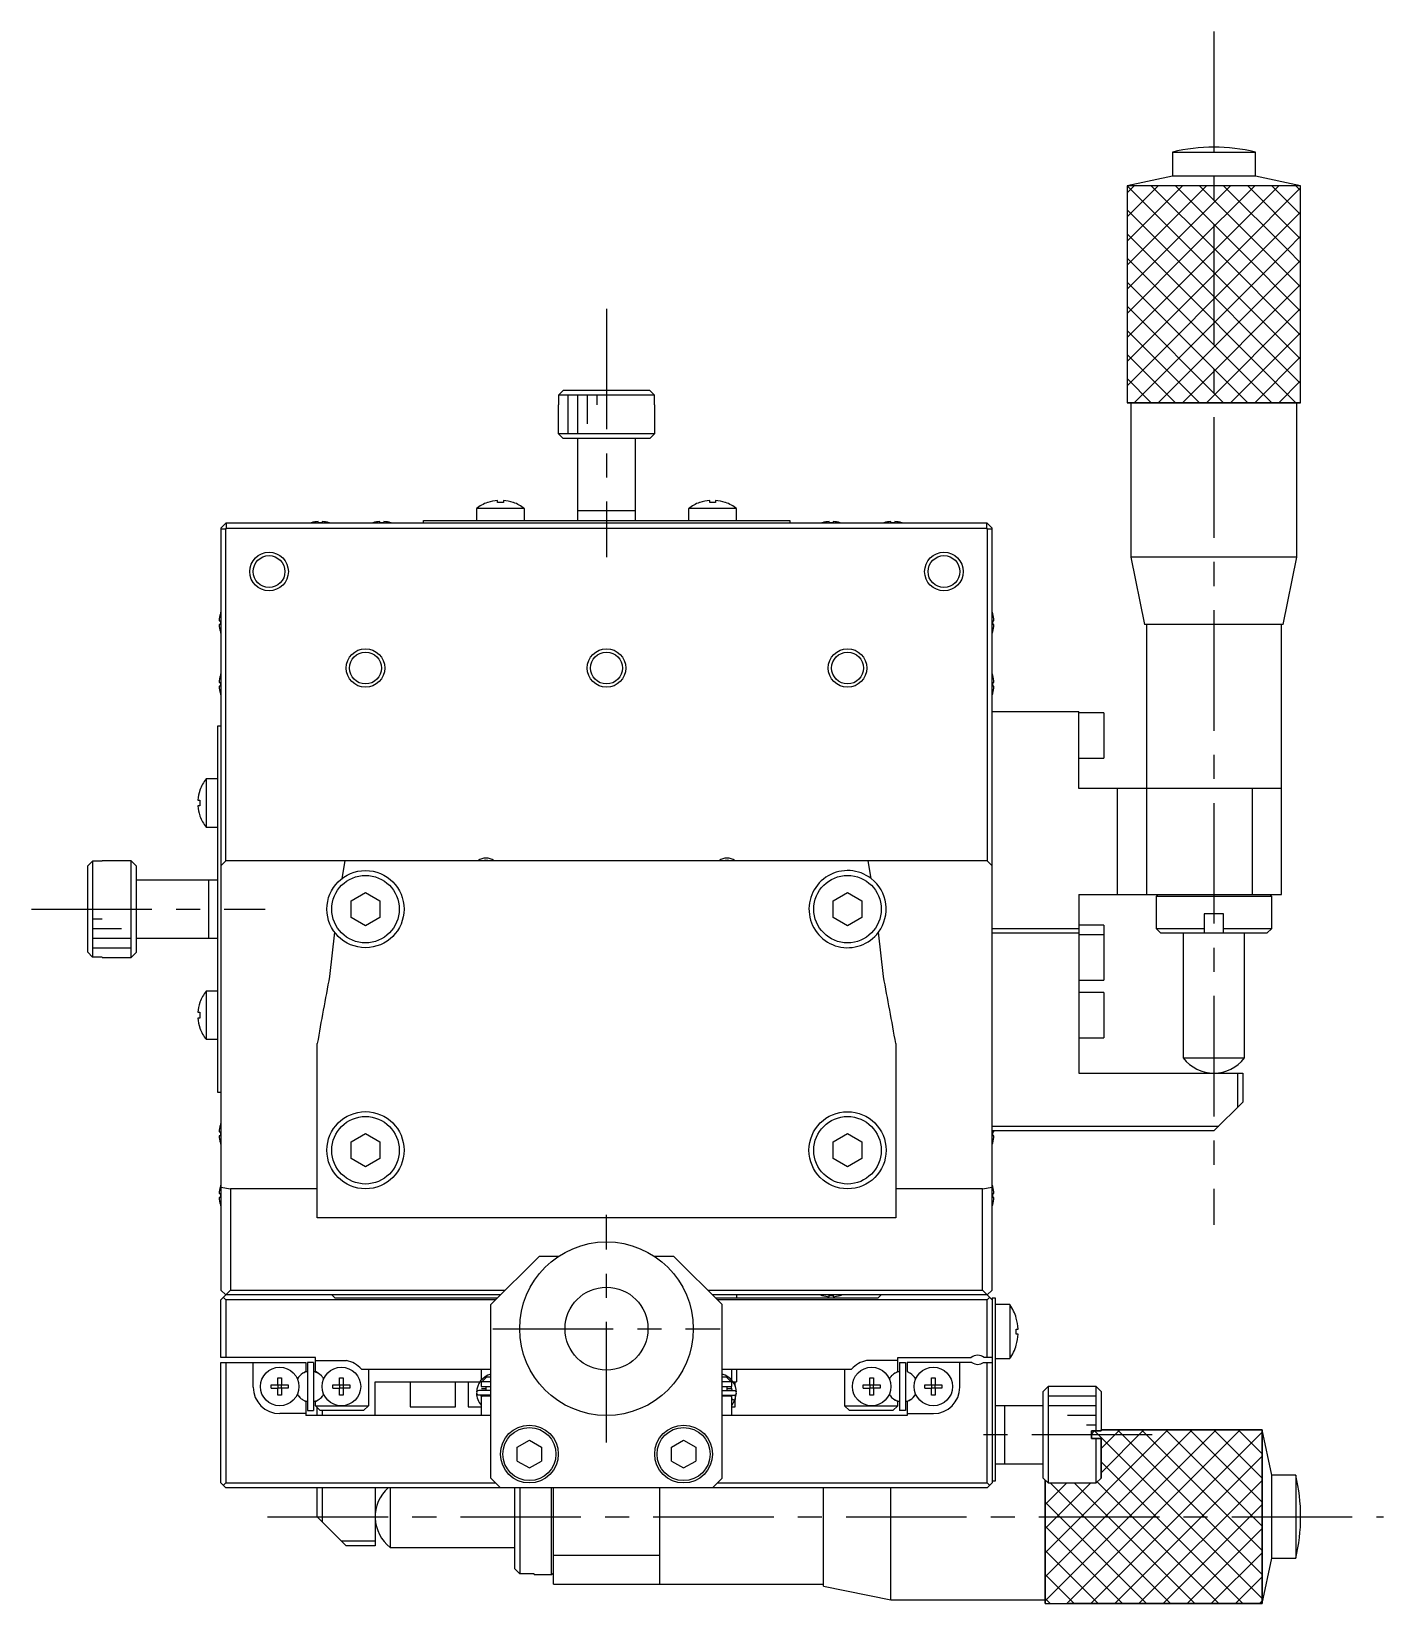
# Model space of a CAD drawing. Extents: x -490 to 413, y 14 to 725.
# Drawn here: x -165.8 to -25.5, y 317.1 to 480.1 of the extents above; entities that cross this region are included whole.
import ezdxf

# ---------------------------------------------------------------- set-up
doc = ezdxf.new("R2010")
doc.units = 0
doc.header["$LTSCALE"] = 10
doc.linetypes.add('CENTER', pattern=[2, 1.25, -0.25, 0.25, -0.25])
doc.linetypes.add('DASHED', pattern=[3.5, 2, -1.5])
doc.layers.get('0').update_dxf_attribs({"linetype": 'CONTINUOUS'})
doc.layers.add('CENTER', color=1, linetype='CENTER')

msp = doc.modelspace()

# ---------------------------------------------------------------- linework, layer by layer
at = {"color": 7, "linetype": 'CONTINUOUS'}
for p, q in [((-47.409832, 467.556108), (-38.809832, 467.556108)), ((-47.409832, 467.556108), (-47.409832, 465.056108)), ((-38.809832, 465.056108), (-38.809832, 467.556108)), ((-47.409832, 465.056108), (-52.109832, 464.056108)), ((-38.809832, 465.056108), (-47.409832, 465.056108)), ((-34.109832, 464.056108), (-38.809832, 465.056108)), ((-52.109832, 464.056108), (-52.109832, 441.556108)), ((-34.109832, 464.056108), (-52.109832, 464.056108)), ((-34.109832, 441.556108), (-34.109832, 464.056108)), ((-111.084769, 442.356108), (-110.581968, 442.856108)), ((-111.084769, 442.356108), (-111.084769, 441.356108)), ((-101.134895, 442.356108), (-111.084769, 442.356108)), ((-110.581968, 442.856108), (-101.637696, 442.856108)), ((-101.637696, 442.856108), (-101.134895, 442.356108)), ((-101.134895, 441.356108), (-101.134895, 442.356108)), ((-111.084769, 441.356108), (-111.109832, 441.356108)), ((-111.109832, 441.356108), (-111.109832, 438.356108)), ((-101.109832, 441.356108), (-101.134895, 441.356108)), ((-101.109832, 438.356108), (-101.109832, 441.356108)), ((-34.109832, 441.556108), (-52.109832, 441.556108)), ((-51.709832, 441.556108), (-51.709832, 425.556108)), ((-34.509832, 425.556108), (-34.509832, 441.556108)), ((-111.109832, 438.356108), (-101.109832, 438.356108)), ((-111.109832, 438.356108), (-110.609832, 437.856108)), ((-101.609832, 437.856108), (-110.609832, 437.856108)), ((-109.109832, 437.856108), (-109.109832, 429.356108)), ((-103.109832, 429.356108), (-103.109832, 437.856108)), ((-101.609832, 437.856108), (-101.109832, 438.356108)), ((-114.609832, 430.578607), (-119.609832, 430.578607)), ((-119.609832, 430.578607), (-119.609832, 429.356108)), ((-118.426077, 431.22141), (-118.459832, 431.22141)), ((-117.409832, 431.22141), (-117.409832, 431.433544)), ((-116.809832, 431.22141), (-117.409832, 431.22141)), ((-116.809832, 431.433544), (-116.809832, 431.22141)), ((-115.759832, 431.22141), (-115.793588, 431.22141)), ((-114.609832, 429.356108), (-114.609832, 430.578607)), ((-103.109832, 430.356108), (-109.109832, 430.356108)), ((-92.609832, 430.578607), (-97.609832, 430.578607)), ((-97.609832, 430.578607), (-97.609832, 429.356108)), ((-96.426077, 431.22141), (-96.459832, 431.22141)), ((-95.409832, 431.22141), (-95.409832, 431.433544)), ((-94.809832, 431.22141), (-95.409832, 431.22141)), ((-94.809832, 431.433544), (-94.809832, 431.22141)), ((-93.759832, 431.22141), (-93.793588, 431.22141)), ((-92.609832, 429.356108), (-92.609832, 430.578607)), ((-145.609832, 429.056108), (-146.109832, 428.556108)), ((-66.609832, 429.056108), (-145.609832, 429.056108)), ((-145.509832, 428.556108), (-145.509832, 429.056108)), ((-136.738541, 429.11184), (-136.759832, 429.11184)), ((-136.009832, 429.11184), (-136.009832, 429.243583)), ((-135.609832, 429.11184), (-136.009832, 429.11184)), ((-135.609832, 429.243583), (-135.609832, 429.11184)), ((-134.859832, 429.11184), (-134.881123, 429.11184)), ((-130.338541, 429.11184), (-130.359832, 429.11184)), ((-129.609832, 429.11184), (-129.609832, 429.243583)), ((-129.209832, 429.11184), (-129.609832, 429.11184)), ((-129.209832, 429.243583), (-129.209832, 429.11184)), ((-128.459832, 429.11184), (-128.481123, 429.11184)), ((-125.109832, 429.056108), (-125.109832, 429.356108)), ((-125.109832, 429.356108), (-87.109832, 429.356108)), ((-87.109832, 429.356108), (-87.109832, 429.056108)), ((-83.738541, 429.11184), (-83.759832, 429.11184)), ((-83.009832, 429.11184), (-83.009832, 429.243583)), ((-82.609832, 429.11184), (-83.009832, 429.11184)), ((-82.609832, 429.243583), (-82.609832, 429.11184)), ((-81.859832, 429.11184), (-81.881123, 429.11184)), ((-77.338541, 429.11184), (-77.359832, 429.11184)), ((-76.609832, 429.11184), (-76.609832, 429.243583)), ((-76.209832, 429.11184), (-76.609832, 429.11184)), ((-76.209832, 429.243583), (-76.209832, 429.11184)), ((-75.459832, 429.11184), (-75.481123, 429.11184)), ((-66.709832, 429.056108), (-66.709832, 428.556108)), ((-66.109832, 428.556108), (-66.609832, 429.056108)), ((-146.109832, 428.556108), (-146.109832, 349.556108)), ((-145.609832, 428.456108), (-146.109832, 428.456108)), ((-145.609832, 428.456108), (-145.509832, 428.556108)), ((-145.609832, 394.056108), (-145.609832, 428.456108)), ((-145.509832, 428.556108), (-66.709832, 428.556108)), ((-66.709832, 428.556108), (-66.609832, 428.456108)), ((-66.109832, 428.456108), (-66.609832, 428.456108)), ((-66.609832, 428.456108), (-66.609832, 394.056108)), ((-66.109832, 349.556108), (-66.109832, 428.556108)), ((-34.509832, 425.556108), (-51.709832, 425.556108)), ((-51.709832, 425.556108), (-50.309832, 418.556108)), ((-35.909832, 418.556108), (-34.509832, 425.556108)), ((-146.297308, 418.956108), (-146.165564, 418.956108)), ((-146.165564, 419.706108), (-146.165564, 419.684816)), ((-146.165564, 418.956108), (-146.165564, 418.556108)), ((-66.0541, 419.684816), (-66.0541, 419.706108)), ((-66.0541, 418.956108), (-65.922357, 418.956108)), ((-66.0541, 418.556108), (-66.0541, 418.956108)), ((-146.165564, 418.556108), (-146.297308, 418.556108)), ((-146.165564, 417.827399), (-146.165564, 417.806108)), ((-65.922357, 418.556108), (-66.0541, 418.556108)), ((-66.0541, 417.806108), (-66.0541, 417.827399)), ((-35.909832, 418.556108), (-50.309832, 418.556108)), ((-50.109832, 418.556108), (-50.109832, 390.556108)), ((-36.109832, 390.556108), (-36.109832, 418.556108)), ((-146.297308, 412.556108), (-146.165564, 412.556108)), ((-146.165564, 413.306108), (-146.165564, 413.284816)), ((-146.165564, 412.556108), (-146.165564, 412.156108)), ((-66.0541, 413.284816), (-66.0541, 413.306108)), ((-66.0541, 412.556108), (-65.922357, 412.556108)), ((-66.0541, 412.156108), (-66.0541, 412.556108)), ((-146.165564, 412.156108), (-146.297308, 412.156108)), ((-146.165564, 411.427399), (-146.165564, 411.406108)), ((-65.922357, 412.156108), (-66.0541, 412.156108)), ((-66.0541, 411.406108), (-66.0541, 411.427399)), ((-66.109832, 409.556108), (-57.109832, 409.556108)), ((-57.109832, 401.556108), (-57.109832, 409.556108)), ((-54.509832, 409.406108), (-57.109832, 409.406108)), ((-54.509832, 409.406108), (-54.509832, 404.706108)), ((-146.409832, 408.056108), (-146.109832, 408.056108)), ((-146.409832, 370.056108), (-146.409832, 408.056108)), ((-57.109832, 404.706108), (-54.509832, 404.706108)), ((-148.275134, 401.406108), (-148.275134, 401.372352)), ((-147.632331, 402.556108), (-147.632331, 397.556108)), ((-146.409832, 402.556108), (-147.632331, 402.556108)), ((-36.109832, 401.556108), (-57.109832, 401.556108)), ((-53.109832, 390.556108), (-53.109832, 401.556108)), ((-39.109832, 390.556108), (-39.109832, 401.556108)), ((-148.487269, 400.356108), (-148.275134, 400.356108)), ((-148.275134, 399.756108), (-148.487269, 399.756108)), ((-148.275134, 400.356108), (-148.275134, 399.756108)), ((-148.275134, 398.739863), (-148.275134, 398.706108)), ((-147.632331, 397.556108), (-146.409832, 397.556108)), ((-159.909832, 393.528282), (-159.409832, 394.031083)), ((-159.909832, 384.58401), (-159.909832, 393.528282)), ((-159.409832, 394.031083), (-159.409832, 384.081209)), ((-158.409832, 394.031083), (-159.409832, 394.031083)), ((-158.409832, 394.056108), (-158.409832, 394.031083)), ((-155.409832, 394.056108), (-158.409832, 394.056108)), ((-155.409832, 384.056108), (-155.409832, 394.056108)), ((-154.909832, 393.556108), (-155.409832, 394.056108)), ((-154.909832, 393.556108), (-154.909832, 384.556108)), ((-145.609832, 394.056108), (-146.109832, 393.556108)), ((-66.609832, 394.056108), (-145.609832, 394.056108)), ((-133.251261, 394.056108), (-133.554477, 392.222132)), ((-93.542611, 394.056108), (-93.553499, 394.129697)), ((-78.665187, 392.222132), (-78.968404, 394.056108)), ((-66.109832, 393.556108), (-66.609832, 394.056108)), ((-146.409832, 392.056108), (-154.909832, 392.056108)), ((-147.409832, 392.056108), (-147.409832, 386.056108)), ((-132.609832, 389.922133), (-131.109832, 390.788158)), ((-132.609832, 388.190082), (-132.609832, 389.922133)), ((-131.109832, 390.788158), (-129.609832, 389.922133)), ((-129.609832, 389.922133), (-129.609832, 388.190082)), ((-82.609832, 389.922133), (-81.109832, 390.788158)), ((-82.609832, 388.190082), (-82.609832, 389.922133)), ((-81.109832, 390.788158), (-79.609832, 389.922133)), ((-79.609832, 389.922133), (-79.609832, 388.190082)), ((-57.109832, 390.556108), (-57.109832, 372.056108)), ((-57.109832, 390.556108), (-36.109832, 390.556108)), ((-48.909832, 390.556108), (-49.109832, 390.356108)), ((-37.109832, 390.356108), (-49.109832, 390.356108)), ((-49.109832, 390.356108), (-49.109832, 387.056108)), ((-37.109832, 390.356108), (-37.309832, 390.556108)), ((-37.109832, 387.056108), (-37.109832, 390.356108)), ((-131.109832, 387.324057), (-132.609832, 388.190082)), ((-129.609832, 388.190082), (-131.109832, 387.324057)), ((-81.109832, 387.324057), (-82.609832, 388.190082)), ((-79.609832, 388.190082), (-81.109832, 387.324057)), ((-42.109832, 388.556108), (-44.109832, 388.556108)), ((-44.109832, 388.556108), (-44.109832, 386.556108)), ((-42.109832, 386.556108), (-42.109832, 388.556108)), ((-134.32683, 386.67894), (-134.835855, 382.057459)), ((-77.38381, 382.057459), (-77.892835, 386.67894)), ((-66.109832, 387.056108), (-57.109832, 387.056108)), ((-57.109832, 386.556108), (-66.109832, 386.556108)), ((-54.509832, 387.406108), (-57.109832, 387.406108)), ((-54.509832, 386.406108), (-57.109832, 386.406108)), ((-54.509832, 387.406108), (-54.509832, 381.706108)), ((-49.109832, 387.056108), (-44.109832, 387.056108)), ((-49.109832, 387.056108), (-48.609832, 386.556108)), ((-37.609832, 386.556108), (-48.609832, 386.556108)), ((-46.284832, 386.556108), (-46.284832, 373.623287)), ((-42.109832, 387.056108), (-37.109832, 387.056108)), ((-39.934832, 373.623287), (-39.934832, 386.556108)), ((-37.609832, 386.556108), (-37.109832, 387.056108)), ((-154.909832, 386.056108), (-146.409832, 386.056108)), ((-159.409832, 384.081209), (-159.909832, 384.58401)), ((-158.409832, 384.081132), (-159.409832, 384.081132)), ((-158.409832, 384.081209), (-158.409832, 384.056108)), ((-158.409832, 384.056108), (-155.409832, 384.056108)), ((-155.409832, 384.056108), (-154.909832, 384.556108)), ((-57.109832, 381.706108), (-54.509832, 381.706108)), ((-147.632331, 380.556108), (-147.632331, 375.556108)), ((-146.409832, 380.556108), (-147.632331, 380.556108)), ((-54.509832, 380.406108), (-57.109832, 380.406108)), ((-54.509832, 380.406108), (-54.509832, 375.706108)), ((-148.487269, 378.356108), (-148.275134, 378.356108)), ((-148.275134, 379.406108), (-148.275134, 379.372352)), ((-148.275134, 378.356108), (-148.275134, 377.756108)), ((-148.275134, 377.756108), (-148.487269, 377.756108)), ((-148.275134, 376.739863), (-148.275134, 376.706108)), ((-147.632331, 375.556108), (-146.409832, 375.556108)), ((-136.109832, 357.056108), (-136.109832, 375.112866)), ((-76.109832, 375.112866), (-76.109832, 357.056108)), ((-57.109832, 375.706108), (-54.509832, 375.706108)), ((-46.284832, 373.623287), (-39.934832, 373.623287)), ((-57.109832, 372.056108), (-40.109832, 372.056108)), ((-40.609832, 368.556108), (-40.609832, 372.056108)), ((-40.109832, 372.056108), (-40.109832, 369.056108)), ((-146.109832, 370.056108), (-146.409832, 370.056108)), ((-40.109832, 369.056108), (-43.109832, 366.056108)), ((-146.297308, 365.956108), (-146.165564, 365.956108)), ((-146.165564, 365.556108), (-146.297308, 365.556108)), ((-146.165564, 366.706108), (-146.165564, 366.684816)), ((-146.165564, 365.956108), (-146.165564, 365.556108)), ((-132.609832, 364.922133), (-131.109832, 365.788158)), ((-131.109832, 365.788158), (-129.609832, 364.922133)), ((-82.609832, 364.922133), (-81.109832, 365.788158)), ((-81.109832, 365.788158), (-79.609832, 364.922133)), ((-66.109832, 366.556108), (-42.609832, 366.556108)), ((-43.109832, 366.056108), (-66.109832, 366.056108)), ((-66.0541, 365.956108), (-65.922357, 365.956108)), ((-66.0541, 365.556108), (-66.0541, 365.956108)), ((-65.922357, 365.556108), (-66.0541, 365.556108)), ((-146.165564, 364.827399), (-146.165564, 364.806108)), ((-132.609832, 363.190082), (-132.609832, 364.922133)), ((-129.609832, 364.922133), (-129.609832, 363.190082)), ((-82.609832, 363.190082), (-82.609832, 364.922133)), ((-79.609832, 364.922133), (-79.609832, 363.190082)), ((-66.0541, 364.806108), (-66.0541, 364.827399)), ((-131.109832, 362.324057), (-132.609832, 363.190082)), ((-129.609832, 363.190082), (-131.109832, 362.324057)), ((-81.109832, 362.324057), (-82.609832, 363.190082)), ((-79.609832, 363.190082), (-81.109832, 362.324057)), ((-146.165564, 360.306108), (-146.165564, 360.284816)), ((-146.109832, 360.232435), (-145.109832, 360.056108)), ((-67.109832, 360.056108), (-66.109832, 360.232435)), ((-66.0541, 360.284816), (-66.0541, 360.306108)), ((-146.297308, 359.556108), (-146.165564, 359.556108)), ((-146.165564, 359.156108), (-146.297308, 359.156108)), ((-146.165564, 359.556108), (-146.165564, 359.156108)), ((-136.109832, 360.056108), (-145.109832, 360.056108)), ((-145.109832, 360.056108), (-145.109832, 349.556108)), ((-67.109832, 360.056108), (-76.109832, 360.056108)), ((-67.109832, 349.556108), (-67.109832, 360.056108)), ((-66.0541, 359.556108), (-65.922357, 359.556108)), ((-66.0541, 359.156108), (-66.0541, 359.556108)), ((-65.922357, 359.156108), (-66.0541, 359.156108)), ((-146.165564, 358.427399), (-146.165564, 358.406108)), ((-76.109832, 357.056108), (-136.109832, 357.056108)), ((-66.0541, 358.406108), (-66.0541, 358.427399)), ((-113.109832, 353.056108), (-118.109832, 348.056108)), ((-111.084769, 353.056108), (-113.109832, 353.056108)), ((-99.109832, 353.056108), (-101.134895, 353.056108)), ((-94.109832, 348.056108), (-99.109832, 353.056108)), ((-146.109832, 349.556108), (-145.609832, 349.056108)), ((-146.109832, 348.556108), (-145.109832, 349.556108)), ((-117.109832, 349.056108), (-145.609832, 349.056108)), ((-145.109832, 349.556108), (-116.609832, 349.556108)), ((-134.259832, 348.706108), (-134.609832, 349.056108)), ((-95.609832, 349.556108), (-67.109832, 349.556108)), ((-66.609832, 349.056108), (-95.109832, 349.056108)), ((-92.609832, 349.056108), (-92.609832, 348.706108)), ((-83.759832, 349.000375), (-83.738541, 349.000375)), ((-83.009832, 349.000375), (-82.609832, 349.000375)), ((-83.009832, 348.868632), (-83.009832, 349.000375)), ((-82.609832, 349.000375), (-82.609832, 348.868632)), ((-81.881123, 349.000375), (-81.859832, 349.000375)), ((-77.609832, 349.056108), (-77.959832, 348.706108)), ((-67.109832, 349.556108), (-66.109832, 348.556108)), ((-66.609832, 349.056108), (-66.109832, 349.556108)), ((-146.109832, 342.556108), (-146.109832, 348.556108)), ((-145.859832, 348.806108), (-145.609832, 348.556108)), ((-145.609832, 348.556108), (-145.609832, 342.556108)), ((-117.609832, 348.556108), (-145.609832, 348.556108)), ((-117.459832, 348.706108), (-134.259832, 348.706108)), ((-118.109832, 330.056108), (-118.109832, 348.056108)), ((-77.959832, 348.706108), (-94.759832, 348.706108)), ((-66.609832, 348.556108), (-94.609832, 348.556108)), ((-94.109832, 330.056108), (-94.109832, 348.056108)), ((-66.609832, 348.556108), (-66.359832, 348.806108)), ((-66.609832, 342.556108), (-66.609832, 348.556108)), ((-66.109832, 348.756108), (-65.809832, 348.756108)), ((-66.109832, 348.756108), (-66.109832, 329.556108)), ((-65.809832, 348.756108), (-65.809832, 329.756108)), ((-64.267369, 348.056108), (-65.809832, 348.056108)), ((-64.267369, 348.056108), (-64.267369, 342.456108)), ((-63.616628, 346.655247), (-63.610459, 346.658255)), ((-63.616628, 344.996108), (-63.616628, 345.516108)), ((-63.616628, 345.516108), (-63.423371, 345.516108)), ((-63.423371, 344.996108), (-63.616628, 344.996108)), ((-136.309832, 342.556108), (-146.109832, 342.556108)), ((-136.309832, 341.10052), (-136.309832, 342.556108)), ((-75.909832, 342.556108), (-68.27127, 342.556108)), ((-75.909832, 341.10052), (-75.909832, 342.556108)), ((-66.109832, 342.556108), (-66.948394, 342.556108)), ((-65.809832, 342.456108), (-64.267369, 342.456108)), ((-63.610459, 343.85396), (-63.616628, 343.856969)), ((-146.109832, 329.556108), (-146.109832, 342.056108)), ((-146.109832, 342.056108), (-137.309832, 342.056108)), ((-145.609832, 342.056108), (-145.609832, 329.556108)), ((-142.759832, 339.506108), (-142.759832, 342.056108)), ((-137.309832, 341.10052), (-137.603582, 340.930923)), ((-137.309832, 342.056108), (-137.309832, 341.10052)), ((-136.509832, 342.056108), (-137.109832, 342.056108)), ((-137.109832, 342.056108), (-137.109832, 337.056108)), ((-136.509832, 342.056108), (-136.509832, 337.056108)), ((-136.309832, 342.256108), (-133.087817, 342.256108)), ((-136.016082, 340.930923), (-136.309832, 341.10052)), ((-136.109832, 340.980944), (-136.109832, 340.98505)), ((-131.53077, 341.356108), (-118.109832, 341.356108)), ((-130.809832, 341.356108), (-130.809832, 337.556108)), ((-119.109832, 341.356108), (-119.109832, 340.208647)), ((-94.109832, 341.356108), (-80.688894, 341.356108)), ((-93.109832, 340.201492), (-93.109832, 341.356108)), ((-92.609832, 341.356108), (-92.609832, 340.056108)), ((-81.409832, 341.356108), (-81.409832, 337.556108)), ((-75.909832, 342.256108), (-79.131847, 342.256108)), ((-76.203582, 340.930923), (-75.909832, 341.10052)), ((-75.709832, 342.056108), (-75.709832, 337.056108)), ((-75.709832, 342.056108), (-75.109832, 342.056108)), ((-75.109832, 342.056108), (-75.109832, 337.056108)), ((-74.909832, 342.056108), (-74.909832, 341.10052)), ((-68.209832, 342.056108), (-74.909832, 342.056108)), ((-74.909832, 341.10052), (-74.616082, 340.930923)), ((-69.459832, 339.506108), (-69.459832, 342.056108)), ((-67.009832, 342.056108), (-66.109832, 342.056108)), ((-66.609832, 329.556108), (-66.609832, 342.056108)), ((-140.896194, 339.736108), (-140.189832, 339.736108)), ((-140.896194, 339.376108), (-140.896194, 339.736108)), ((-140.896194, 339.376108), (-140.189832, 339.376108)), ((-140.189832, 340.442469), (-139.829832, 340.442469)), ((-140.189832, 339.736108), (-140.189832, 340.442469)), ((-140.17946, 339.725736), (-140.189832, 339.736108)), ((-140.17946, 339.38648), (-140.189832, 339.376108)), ((-140.189832, 338.669746), (-140.189832, 339.376108)), ((-140.17946, 339.725736), (-139.840204, 339.725736)), ((-140.17946, 339.38648), (-140.17946, 339.725736)), ((-139.840204, 339.38648), (-140.17946, 339.38648)), ((-139.840204, 339.725736), (-139.829832, 339.736108)), ((-139.840204, 339.725736), (-139.840204, 339.38648)), ((-139.840204, 339.38648), (-139.829832, 339.376108)), ((-139.829832, 340.442469), (-139.829832, 339.736108)), ((-139.829832, 339.736108), (-139.123471, 339.736108)), ((-139.829832, 339.376108), (-139.829832, 338.669746)), ((-139.123471, 339.376108), (-139.829832, 339.376108)), ((-139.123471, 339.736108), (-139.123471, 339.376108)), ((-135.609832, 340.596), (-135.609832, 340.595415)), ((-134.496194, 339.736108), (-133.789832, 339.736108)), ((-134.496194, 339.376108), (-134.496194, 339.736108)), ((-134.496194, 339.376108), (-133.789832, 339.376108)), ((-133.789832, 340.442469), (-133.429832, 340.442469)), ((-133.789832, 339.736108), (-133.789832, 340.442469)), ((-133.77946, 339.725736), (-133.789832, 339.736108)), ((-133.77946, 339.38648), (-133.789832, 339.376108)), ((-133.789832, 338.669746), (-133.789832, 339.376108)), ((-133.77946, 339.725736), (-133.440204, 339.725736)), ((-133.77946, 339.38648), (-133.77946, 339.725736)), ((-133.440204, 339.38648), (-133.77946, 339.38648)), ((-133.440204, 339.725736), (-133.429832, 339.736108)), ((-133.440204, 339.725736), (-133.440204, 339.38648)), ((-133.440204, 339.38648), (-133.429832, 339.376108)), ((-133.429832, 340.442469), (-133.429832, 339.736108)), ((-133.429832, 339.736108), (-132.723471, 339.736108)), ((-133.429832, 339.376108), (-133.429832, 338.669746)), ((-132.723471, 339.376108), (-133.429832, 339.376108)), ((-132.723471, 339.736108), (-132.723471, 339.376108)), ((-130.109832, 340.056108), (-119.227576, 340.056108)), ((-130.109832, 336.556108), (-130.109832, 340.056108)), ((-126.459832, 340.056108), (-126.459832, 337.456108)), ((-121.759832, 337.456108), (-121.759832, 340.056108)), ((-120.459832, 340.056108), (-120.459832, 337.456108)), ((-118.109832, 339.135602), (-119.365461, 339.135602)), ((-119.109832, 340.056108), (-119.109832, 339.556108)), ((-118.109832, 340.056108), (-119.109832, 340.056108)), ((-119.109832, 339.556108), (-118.109832, 339.556108)), ((-119.075729, 339.356108), (-118.609832, 339.356108)), ((-119.055515, 340.056108), (-118.526347, 340.556108)), ((-118.609832, 339.556108), (-118.609832, 339.135602)), ((-118.526347, 340.556108), (-118.109832, 340.556108)), ((-94.109832, 340.556108), (-93.693317, 340.556108)), ((-93.109832, 340.056108), (-94.109832, 340.056108)), ((-94.109832, 339.556108), (-93.109832, 339.556108)), ((-92.853145, 339.126373), (-94.109832, 339.126373)), ((-93.693317, 340.556108), (-93.164149, 340.056108)), ((-93.609832, 339.126373), (-93.609832, 339.556108)), ((-93.609832, 339.356108), (-93.145285, 339.356108)), ((-93.222411, 339.556145), (-93.09354, 339.126425)), ((-93.109832, 339.556108), (-93.109832, 340.056108)), ((-92.996932, 340.056108), (-92.609832, 340.056108)), ((-92.759832, 339.609686), (-92.759832, 340.056108)), ((-79.496194, 339.736108), (-78.789832, 339.736108)), ((-79.496194, 339.376108), (-79.496194, 339.736108)), ((-79.496194, 339.376108), (-78.789832, 339.376108)), ((-78.789832, 340.442469), (-78.429832, 340.442469)), ((-78.789832, 339.736108), (-78.789832, 340.442469)), ((-78.77946, 339.725736), (-78.789832, 339.736108)), ((-78.77946, 339.38648), (-78.789832, 339.376108)), ((-78.789832, 338.669746), (-78.789832, 339.376108)), ((-78.77946, 339.725736), (-78.440204, 339.725736)), ((-78.77946, 339.38648), (-78.77946, 339.725736)), ((-78.440204, 339.38648), (-78.77946, 339.38648)), ((-78.440204, 339.725736), (-78.429832, 339.736108)), ((-78.440204, 339.725736), (-78.440204, 339.38648)), ((-78.440204, 339.38648), (-78.429832, 339.376108)), ((-78.429832, 340.442469), (-78.429832, 339.736108)), ((-78.429832, 339.736108), (-77.723471, 339.736108)), ((-78.429832, 339.376108), (-78.429832, 338.669746)), ((-77.723471, 339.376108), (-78.429832, 339.376108)), ((-77.723471, 339.736108), (-77.723471, 339.376108)), ((-73.096194, 339.736108), (-72.389832, 339.736108)), ((-73.096194, 339.376108), (-73.096194, 339.736108)), ((-73.096194, 339.376108), (-72.389832, 339.376108)), ((-72.389832, 340.442469), (-72.029832, 340.442469)), ((-72.389832, 339.736108), (-72.389832, 340.442469)), ((-72.37946, 339.725736), (-72.389832, 339.736108)), ((-72.37946, 339.38648), (-72.389832, 339.376108)), ((-72.389832, 338.669746), (-72.389832, 339.376108)), ((-72.37946, 339.725736), (-72.040204, 339.725736)), ((-72.37946, 339.38648), (-72.37946, 339.725736)), ((-72.040204, 339.38648), (-72.37946, 339.38648)), ((-72.040204, 339.725736), (-72.029832, 339.736108)), ((-72.040204, 339.725736), (-72.040204, 339.38648)), ((-72.040204, 339.38648), (-72.029832, 339.376108)), ((-72.029832, 340.442469), (-72.029832, 339.736108)), ((-72.029832, 339.736108), (-71.323471, 339.736108)), ((-72.029832, 339.376108), (-72.029832, 338.669746)), ((-71.323471, 339.376108), (-72.029832, 339.376108)), ((-71.323471, 339.736108), (-71.323471, 339.376108)), ((-60.309832, 339.556108), (-60.809832, 339.056108)), ((-60.809832, 330.056108), (-60.809832, 339.056108)), ((-55.309832, 339.556108), (-60.309832, 339.556108)), ((-60.309832, 339.556108), (-60.309832, 329.556108)), ((-55.309832, 334.956108), (-55.309832, 339.556108)), ((-54.809832, 339.056108), (-55.309832, 339.556108)), ((-139.829832, 338.669746), (-140.189832, 338.669746)), ((-137.603582, 338.181292), (-137.309832, 338.011696)), ((-137.309832, 338.011696), (-137.309832, 336.556108)), ((-136.309832, 338.011696), (-136.016082, 338.181292)), ((-136.309832, 337.556108), (-136.309832, 338.011696)), ((-135.809832, 337.056108), (-136.309832, 337.556108)), ((-136.309832, 337.556108), (-130.809832, 337.556108)), ((-136.109832, 338.127166), (-136.109832, 338.131272)), ((-135.609832, 338.516801), (-135.609832, 338.516216)), ((-133.429832, 338.669746), (-133.789832, 338.669746)), ((-130.809832, 337.556108), (-131.309832, 337.056108)), ((-126.459832, 337.456108), (-121.759832, 337.456108)), ((-120.459832, 337.456108), (-119.109832, 337.456108)), ((-119.457686, 338.197451), (-119.435569, 338.138864)), ((-119.435514, 338.142421), (-119.435865, 338.140296)), ((-119.435865, 338.140296), (-119.435089, 338.140614)), ((-119.435569, 338.138864), (-119.435865, 338.140296)), ((-119.434552, 338.139121), (-119.421595, 338.108865)), ((-119.365461, 338.685602), (-118.109832, 338.685602)), ((-119.100295, 338.556094), (-119.12508, 338.685584)), ((-118.109832, 338.556108), (-119.109832, 338.556108)), ((-119.109832, 338.556108), (-119.109832, 336.556108)), ((-119.000609, 338.556149), (-118.76591, 338.685602)), ((-118.609832, 338.685602), (-118.609832, 338.556108)), ((-94.109832, 338.676373), (-92.853145, 338.676373)), ((-93.109832, 338.556108), (-94.109832, 338.556108)), ((-93.609832, 338.556108), (-93.609832, 338.676373)), ((-93.452697, 338.676374), (-93.223979, 338.556115)), ((-92.787814, 338.12097), (-93.109859, 338.229339)), ((-93.109832, 336.556108), (-93.109832, 338.556108)), ((-93.096239, 338.232852), (-93.109832, 338.239739)), ((-93.109832, 337.456108), (-92.759832, 337.456108)), ((-93.109663, 337.601753), (-92.783964, 338.130108)), ((-93.082007, 338.225866), (-93.096239, 338.232852)), ((-93.067223, 338.218823), (-93.082007, 338.225866)), ((-93.051975, 338.211765), (-93.067223, 338.218823)), ((-93.036357, 338.204736), (-93.051975, 338.211765)), ((-93.020462, 338.197777), (-93.036357, 338.204736)), ((-93.004386, 338.190931), (-93.020462, 338.197777)), ((-92.988228, 338.184239), (-93.004386, 338.190931)), ((-92.972084, 338.177741), (-92.988228, 338.184239)), ((-92.956052, 338.171478), (-92.972084, 338.177741)), ((-92.940229, 338.165486), (-92.956052, 338.171478)), ((-92.924711, 338.159802), (-92.940229, 338.165486)), ((-92.909591, 338.154461), (-92.924711, 338.159802)), ((-92.894962, 338.149494), (-92.909591, 338.154461)), ((-92.88091, 338.144932), (-92.894962, 338.149494)), ((-92.867522, 338.140802), (-92.88091, 338.144932)), ((-92.854879, 338.137129), (-92.867522, 338.140802)), ((-92.843056, 338.133936), (-92.854879, 338.137129)), ((-92.832125, 338.131242), (-92.843056, 338.133936)), ((-92.822153, 338.129062), (-92.832125, 338.131242)), ((-92.813199, 338.127411), (-92.822153, 338.129062)), ((-92.805318, 338.126298), (-92.813199, 338.127411)), ((-92.798557, 338.12573), (-92.805318, 338.126298)), ((-92.802245, 338.087779), (-92.788544, 338.119259)), ((-92.792958, 338.12571), (-92.798557, 338.12573)), ((-92.788554, 338.126239), (-92.792958, 338.12571)), ((-92.785371, 338.127313), (-92.788554, 338.126239)), ((-92.788544, 338.119259), (-92.629612, 338.872733)), ((-92.788341, 338.126887), (-92.787814, 338.12097)), ((-92.78343, 338.128925), (-92.785371, 338.127313)), ((-92.784294, 338.685129), (-92.785073, 338.686961)), ((-92.771168, 338.651828), (-92.784294, 338.685129)), ((-92.782741, 338.131067), (-92.78343, 338.128925)), ((-92.783038, 338.129636), (-92.770701, 338.161223)), ((-92.759722, 338.617925), (-92.771168, 338.651828)), ((-92.770701, 338.161223), (-92.759315, 338.195155)), ((-92.759832, 337.456108), (-92.759832, 338.193613)), ((-92.749984, 338.583503), (-92.759722, 338.617925)), ((-92.759315, 338.195155), (-92.74964, 338.229603)), ((-92.741978, 338.548646), (-92.749984, 338.583503)), ((-92.74964, 338.229603), (-92.741699, 338.264483)), ((-92.735723, 338.513439), (-92.741978, 338.548646)), ((-92.741699, 338.264483), (-92.735512, 338.299707)), ((-92.731234, 338.477969), (-92.735723, 338.513439)), ((-92.735512, 338.299707), (-92.731092, 338.33519)), ((-92.728522, 338.442322), (-92.731234, 338.477969)), ((-92.731092, 338.33519), (-92.728451, 338.370845)), ((-92.727594, 338.406585), (-92.728522, 338.442322)), ((-92.728451, 338.370845), (-92.727594, 338.406585)), ((-80.909832, 337.056108), (-81.409832, 337.556108)), ((-81.409832, 337.556108), (-75.909832, 337.556108)), ((-78.429832, 338.669746), (-78.789832, 338.669746)), ((-75.909832, 337.556108), (-76.409832, 337.056108)), ((-75.909832, 338.011696), (-76.203582, 338.181292)), ((-75.909832, 337.556108), (-75.909832, 338.011696)), ((-74.616082, 338.181292), (-74.909832, 338.011696)), ((-74.909832, 338.011696), (-74.909832, 336.556108)), ((-72.029832, 338.669746), (-72.389832, 338.669746)), ((-60.809832, 337.556108), (-65.809832, 337.556108)), ((-64.809832, 331.556108), (-64.809832, 337.556108)), ((-137.309832, 336.756108), (-140.009832, 336.756108)), ((-118.109832, 336.556108), (-137.309832, 336.556108)), ((-137.109832, 337.056108), (-136.509832, 337.056108)), ((-136.109832, 336.556108), (-136.109832, 337.356108)), ((-131.309832, 337.056108), (-135.809832, 337.056108)), ((-135.609832, 337.056108), (-135.609832, 336.556108)), ((-74.909832, 336.556108), (-94.109832, 336.556108)), ((-76.409832, 337.056108), (-80.909832, 337.056108)), ((-75.109832, 337.056108), (-75.709832, 337.056108)), ((-74.909832, 336.756108), (-72.209832, 336.756108)), ((-54.809832, 334.956108), (-55.809832, 334.956108)), ((-55.309832, 329.556108), (-55.309832, 334.156108)), ((-37.109832, 330.356108), (-38.109832, 335.056108)), ((-115.359832, 333.277796), (-114.109832, 333.999483)), ((-115.359832, 331.83442), (-115.359832, 333.277796)), ((-114.109832, 333.999483), (-112.859832, 333.277796)), ((-112.859832, 333.277796), (-112.859832, 331.83442)), ((-99.359832, 333.277796), (-98.109832, 333.999483)), ((-99.359832, 331.83442), (-99.359832, 333.277796)), ((-98.109832, 333.999483), (-96.859832, 333.277796)), ((-96.859832, 333.277796), (-96.859832, 331.83442)), ((-115.359832, 331.83442), (-114.109832, 331.112732)), ((-114.109832, 331.112732), (-112.859832, 331.83442)), ((-99.359832, 331.83442), (-98.109832, 331.112732)), ((-98.109832, 331.112732), (-96.859832, 331.83442)), ((-65.809832, 331.556108), (-60.809832, 331.556108)), ((-145.609832, 329.056108), (-146.109832, 329.556108)), ((-145.609832, 329.556108), (-145.859832, 329.306108)), ((-145.609832, 329.556108), (-117.609832, 329.556108)), ((-118.109832, 330.056108), (-117.109832, 329.056108)), ((-95.109832, 329.056108), (-94.109832, 330.056108)), ((-94.609832, 329.556108), (-66.609832, 329.556108)), ((-66.359832, 329.306108), (-66.609832, 329.556108)), ((-66.109832, 329.556108), (-66.609832, 329.056108)), ((-65.809832, 329.756108), (-66.109832, 329.756108)), ((-34.609832, 330.356108), (-37.109832, 330.356108)), ((-37.109832, 321.756108), (-37.109832, 330.356108)), ((-34.609832, 330.356108), (-34.609832, 321.756108)), ((-66.609832, 329.056108), (-145.609832, 329.056108)), ((-136.109832, 326.056108), (-136.109832, 329.056108)), ((-135.609832, 329.056108), (-135.609832, 325.556108)), ((-130.109832, 329.056108), (-130.109832, 323.056108)), ((-128.542652, 329.056108), (-128.542652, 322.881108)), ((-115.609832, 320.647781), (-115.609832, 329.056108)), ((-115.109832, 329.056108), (-115.109832, 320.140028)), ((-111.809832, 320.056108), (-111.809832, 329.056108)), ((-111.609832, 319.056108), (-111.609832, 329.056108)), ((-100.609832, 329.056108), (-100.609832, 319.056108)), ((-83.609832, 318.856108), (-83.609832, 329.056108)), ((-76.609832, 317.456108), (-76.609832, 329.056108)), ((-133.109832, 323.056108), (-136.109832, 326.056108)), ((-133.609832, 323.556108), (-130.109832, 323.556108)), ((-130.109832, 323.056108), (-133.109832, 323.056108)), ((-128.542652, 322.881108), (-115.609832, 322.881108)), ((-111.609832, 322.056108), (-100.609832, 322.056108)), ((-38.109832, 317.056108), (-37.109832, 321.756108)), ((-37.109832, 321.756108), (-34.609832, 321.756108)), ((-115.109832, 320.140028), (-115.609832, 320.647781)), ((-113.609832, 320.140028), (-115.109832, 320.140028)), ((-113.609832, 320.056108), (-113.609832, 320.140028)), ((-113.609832, 320.056108), (-111.809832, 320.056108)), ((-111.809832, 320.056108), (-111.609832, 320.256108)), ((-111.609832, 319.056108), (-83.609832, 319.056108)), ((-83.609832, 318.856108), (-76.609832, 317.456108)), ((-76.609832, 317.456108), (-60.609832, 317.456108))]:
    msp.add_line(p, q, dxfattribs=at)
at = {"color": 3, "linetype": 'CONTINUOUS'}
for p, q in [((-52.109832, 463.324228), (-51.377952, 464.056108)), ((-52.109832, 460.824228), (-48.877952, 464.056108)), ((-52.109832, 458.324228), (-46.377952, 464.056108)), ((-52.102383, 464.056108), (-45.490168, 457.443892)), ((-50.490168, 457.443892), (-43.877952, 464.056108)), ((-49.602383, 464.056108), (-42.990168, 457.443892)), ((-47.990168, 457.443892), (-41.377952, 464.056108)), ((-47.102383, 464.056108), (-40.490168, 457.443892)), ((-45.490168, 457.443892), (-38.877952, 464.056108)), ((-44.602383, 464.056108), (-37.990168, 457.443892)), ((-42.990168, 457.443892), (-36.377952, 464.056108)), ((-42.102383, 464.056108), (-35.490168, 457.443892)), ((-40.490168, 457.443892), (-34.109832, 463.824228)), ((-39.602383, 464.056108), (-34.109832, 458.563557)), ((-37.102383, 464.056108), (-34.109832, 461.063557)), ((-34.602383, 464.056108), (-34.109832, 463.563557)), ((-52.109832, 461.563557), (-47.990168, 457.443892)), ((-37.990168, 457.443892), (-34.109832, 461.324228)), ((-52.109832, 459.063557), (-50.490168, 457.443892)), ((-35.490168, 457.443892), (-34.109832, 458.824228)), ((-52.109832, 455.824228), (-50.490168, 457.443892)), ((-52.109832, 453.324228), (-47.990168, 457.443892)), ((-52.109832, 450.824228), (-45.490168, 457.443892)), ((-52.109832, 448.324228), (-42.990168, 457.443892)), ((-52.109832, 445.824228), (-40.490168, 457.443892)), ((-52.109832, 443.324228), (-37.990168, 457.443892)), ((-52.109832, 456.563557), (-37.102383, 441.556108)), ((-51.377952, 441.556108), (-35.490168, 457.443892)), ((-50.490168, 457.443892), (-34.602383, 441.556108)), ((-47.990168, 457.443892), (-34.109832, 443.563557)), ((-45.490168, 457.443892), (-34.109832, 446.063557)), ((-42.990168, 457.443892), (-34.109832, 448.563557)), ((-40.490168, 457.443892), (-34.109832, 451.063557)), ((-37.990168, 457.443892), (-34.109832, 453.563557)), ((-35.490168, 457.443892), (-34.109832, 456.063557)), ((-48.877952, 441.556108), (-34.109832, 456.324228)), ((-52.109832, 454.063557), (-39.602383, 441.556108)), ((-46.377952, 441.556108), (-34.109832, 453.824228)), ((-52.109832, 451.563557), (-42.102383, 441.556108)), ((-43.877952, 441.556108), (-34.109832, 451.324228)), ((-52.109832, 449.063557), (-44.602383, 441.556108)), ((-41.377952, 441.556108), (-34.109832, 448.824228)), ((-52.109832, 446.563557), (-47.102383, 441.556108)), ((-38.877952, 441.556108), (-34.109832, 446.324228)), ((-52.109832, 444.063557), (-49.602383, 441.556108)), ((-36.377952, 441.556108), (-34.109832, 443.824228)), ((-110.109832, 442.356108), (-110.109832, 438.356108)), ((-109.109832, 442.356108), (-109.109832, 438.356108)), ((-108.109832, 442.356108), (-108.109832, 439.356108)), ((-107.109832, 442.356108), (-107.109832, 441.356108)), ((-52.109832, 441.563557), (-52.102383, 441.556108)), ((-159.409832, 388.056108), (-158.409832, 388.056108)), ((-159.409832, 387.056108), (-156.409832, 387.056108)), ((-159.409832, 386.056108), (-155.409832, 386.056108)), ((-159.409832, 385.056108), (-155.409832, 385.056108)), ((-54.809832, 339.056108), (-54.809832, 334.956108)), ((-55.309832, 338.556108), (-60.309832, 338.556108)), ((-55.309832, 337.556108), (-60.309832, 337.556108)), ((-55.309832, 336.556108), (-58.309832, 336.556108)), ((-60.609832, 322.324228), (-47.877952, 335.056108)), ((-60.609832, 319.824228), (-45.377952, 335.056108)), ((-60.609832, 317.324228), (-42.877952, 335.056108)), ((-58.377952, 317.056108), (-40.377952, 335.056108)), ((-55.309832, 335.556108), (-56.309832, 335.556108)), ((-55.877952, 317.056108), (-38.109832, 334.824228)), ((-55.809832, 334.956108), (-55.809832, 334.156108)), ((-55.809832, 334.624228), (-55.477952, 334.956108)), ((-55.502383, 334.956108), (-38.109832, 317.563557)), ((-38.109832, 335.056108), (-54.809832, 335.056108)), ((-54.809832, 333.124228), (-52.877952, 335.056108)), ((-54.809832, 330.624228), (-50.377952, 335.056108)), ((-54.809832, 334.156108), (-54.809832, 330.056108)), ((-53.102383, 335.056108), (-38.109832, 320.063557)), ((-50.602383, 335.056108), (-38.109832, 322.563557)), ((-48.102383, 335.056108), (-38.109832, 325.063557)), ((-45.602383, 335.056108), (-38.109832, 327.563557)), ((-43.102383, 335.056108), (-38.109832, 330.063557)), ((-40.602383, 335.056108), (-38.109832, 332.563557)), ((-54.809832, 331.763557), (-40.102383, 317.056108)), ((-53.377952, 317.056108), (-38.109832, 332.324228)), ((-60.809832, 330.056108), (-60.309832, 329.556108)), ((-60.609832, 329.856108), (-60.609832, 317.056108)), ((-60.609832, 329.824228), (-60.593892, 329.840168)), ((-60.609832, 327.324228), (-58.377952, 329.556108)), ((-60.609832, 324.824228), (-55.877952, 329.556108)), ((-60.309832, 329.556108), (-55.309832, 329.556108)), ((-60.102383, 329.556108), (-47.602383, 317.056108)), ((-57.602383, 329.556108), (-45.102383, 317.056108)), ((-55.309832, 329.556108), (-54.809832, 330.056108)), ((-55.206108, 329.659832), (-42.602383, 317.056108)), ((-50.877952, 317.056108), (-38.109832, 329.824228)), ((-60.609832, 327.563557), (-50.102383, 317.056108)), ((-48.377952, 317.056108), (-38.109832, 327.324228)), ((-60.609832, 325.063557), (-52.602383, 317.056108)), ((-45.877952, 317.056108), (-38.109832, 324.824228)), ((-60.609832, 322.563557), (-55.102383, 317.056108)), ((-43.377952, 317.056108), (-38.109832, 322.324228)), ((-60.609832, 320.063557), (-57.602383, 317.056108)), ((-40.877952, 317.056108), (-38.109832, 319.824228)), ((-60.609832, 317.563557), (-60.102383, 317.056108)), ((-60.609832, 317.056108), (-38.109832, 317.056108)), ((-38.377952, 317.056108), (-38.109832, 317.324228))]:
    msp.add_line(p, q, dxfattribs=at)
at = {"color": 3, "linetype": 'DASHED'}
for p, q in [((-34.109832, 464.056108), (-52.109832, 464.056108)), ((-52.109832, 464.056108), (-52.109832, 441.556108)), ((-34.109832, 441.556108), (-34.109832, 464.056108)), ((-52.109832, 441.556108), (-34.109832, 441.556108)), ((-55.809832, 334.156108), (-55.809832, 334.956108)), ((-55.809832, 334.956108), (-55.309832, 334.956108)), ((-55.309832, 334.156108), (-55.809832, 334.156108)), ((-55.309832, 334.956108), (-54.809832, 334.956108)), ((-54.809832, 334.156108), (-55.309832, 334.156108)), ((-54.809832, 335.056108), (-38.109832, 335.056108)), ((-54.809832, 334.956108), (-54.809832, 335.056108)), ((-54.809832, 330.056108), (-54.809832, 334.156108)), ((-38.109832, 335.056108), (-38.109832, 326.056131)), ((-60.609832, 317.056108), (-60.609832, 329.856108)), ((-60.609832, 329.856108), (-60.309832, 329.556108)), ((-60.309832, 329.556108), (-55.309832, 329.556108)), ((-55.309832, 329.556108), (-54.809832, 330.056108)), ((-38.109832, 326.056131), (-38.109832, 317.056108)), ((-38.109832, 317.056108), (-60.609832, 317.056108))]:
    msp.add_line(p, q, dxfattribs=at)
at = {"color": 9, "linetype": 'CONTINUOUS'}
for p, q in [((-55.809832, 334.956108), (-54.809832, 334.956108)), ((-55.809832, 334.156108), (-54.809832, 334.156108)), ((-38.109832, 317.056108), (-38.109832, 335.056108))]:
    msp.add_line(p, q, dxfattribs=at)
at = {"color": 3, "linetype": 'CONTINUOUS'}
for centre in [(-141.109832, 424.056108), (-71.109832, 424.056108), (-131.109832, 414.056108), (-106.109832, 414.056108), (-81.109832, 414.056108)]:
    msp.add_circle(centre, 2, dxfattribs=at)
at = {"color": 7, "linetype": 'CONTINUOUS'}
for centre, radius in [((-141.109832, 424.056108), 1.65), ((-71.109832, 424.056108), 1.65), ((-131.109832, 414.056108), 1.65), ((-106.109832, 414.056108), 1.65), ((-81.109832, 414.056108), 1.65), ((-131.109832, 389.056108), 4), ((-131.109832, 389.056108), 3.5), ((-81.109832, 389.056108), 3.5), ((-131.109804, 364.058214), 3.999972), ((-131.109832, 364.056108), 3.5), ((-81.109785, 364.056315), 3.999952), ((-81.109832, 364.056108), 3.5), ((-106.109832, 345.556108), 9), ((-106.109832, 345.556108), 4.3), ((-140.009832, 339.556108), 2), ((-133.609832, 339.556108), 2), ((-78.609832, 339.556108), 2), ((-72.209832, 339.556108), 2), ((-114.109832, 332.556108), 3), ((-114.109832, 332.556108), 2.75), ((-98.109832, 332.556108), 3), ((-98.109832, 332.556108), 2.75)]:
    msp.add_circle(centre, radius, dxfattribs=at)
for centre, radius, start, end in [((-43.109832, 449.316108), 18.74, 76.734971, 103.265029), ((-117.109832, 427.456108), 4, 109.724634, 128.682187), ((-117.109832, 427.456108), 3.988734, 94.313394, 109.268203), ((-117.109832, 427.456108), 3.988734, 70.731797, 85.686606), ((-117.109832, 427.456108), 4, 51.317813, 70.275366), ((-95.109832, 427.456108), 4, 109.724634, 128.682187), ((-95.109832, 427.456108), 3.988734, 94.313394, 109.268203), ((-95.109832, 427.456108), 3.988734, 70.731797, 85.686606), ((-95.109832, 427.456108), 4, 51.317813, 70.275366), ((-135.809832, 426.056108), 3.2, 107.270005, 110.364135), ((-135.809832, 426.056108), 3.193744, 93.59035, 106.905258), ((-135.809832, 426.056108), 3.193744, 73.094742, 86.40965), ((-135.809832, 426.056108), 3.2, 69.635865, 72.729995), ((-129.409832, 426.056108), 3.2, 107.270005, 110.364135), ((-129.409832, 426.056108), 3.193744, 93.59035, 106.905258), ((-129.409832, 426.056108), 3.193744, 73.094742, 86.40965), ((-129.409832, 426.056108), 3.2, 69.635865, 72.729995), ((-82.809832, 426.056108), 3.2, 107.270005, 110.364135), ((-82.809832, 426.056108), 3.193744, 93.59035, 106.905258), ((-82.809832, 426.056108), 3.193744, 73.094742, 86.40965), ((-82.809832, 426.056108), 3.2, 69.635865, 72.729995), ((-76.409832, 426.056108), 3.2, 107.270005, 110.364135), ((-76.409832, 426.056108), 3.193744, 93.59035, 106.905258), ((-76.409832, 426.056108), 3.193744, 73.094742, 86.40965), ((-76.409832, 426.056108), 3.2, 69.635865, 72.729995), ((-143.109832, 418.756108), 3.193744, 163.094742, 176.40965), ((-143.109832, 418.756108), 3.2, 159.635865, 162.729995), ((-69.109832, 418.756108), 3.2, 17.270005, 20.364135), ((-69.109832, 418.756108), 3.193744, 3.59035, 16.905258), ((-143.109832, 418.756108), 3.193744, 183.59035, 196.905258), ((-143.109832, 418.756108), 3.2, 197.270005, 200.364135), ((-69.109832, 418.756108), 3.2, 339.635865, 342.729995), ((-69.109832, 418.756108), 3.193744, 343.094742, 356.40965), ((-143.109832, 412.356108), 3.193744, 163.094742, 176.40965), ((-143.109832, 412.356108), 3.2, 159.635865, 162.729995), ((-69.109832, 412.356108), 3.2, 17.270005, 20.364135), ((-69.109832, 412.356108), 3.193744, 3.59035, 16.905258), ((-143.109832, 412.356108), 3.193744, 183.59035, 196.905258), ((-143.109832, 412.356108), 3.2, 197.270005, 200.364135), ((-69.109832, 412.356108), 3.2, 339.635865, 342.729995), ((-69.109832, 412.356108), 3.193744, 343.094742, 356.40965), ((-144.509832, 400.056108), 3.988734, 160.731797, 175.686606), ((-144.509832, 400.056108), 4, 141.317813, 160.275366), ((-144.509832, 400.056108), 3.988734, 184.313394, 199.268203), ((-144.509832, 400.056108), 4, 199.724634, 218.682187), ((-118.609832, 393.056108), 1.075, 68.471096, 111.528904), ((-93.609832, 393.056108), 1.075, 68.471096, 110.906808), ((-81.109611, 389.056139), 3.99984, 52.32873, 323.535583), ((-81.109832, 389.056108), 4, 323.537826, 52.326487), ((267.071694, 304.738844), 409.277224, 169.110527, 170.098954), ((-494.546909, 301.940232), 424.786795, 9.91909, 10.871428), ((-144.509832, 378.056108), 4, 141.317813, 160.275366), ((-144.509832, 378.056108), 3.988734, 160.731797, 175.686606), ((-144.509832, 378.056108), 3.988734, 184.313394, 199.268203), ((-144.509832, 378.056108), 4, 199.724634, 218.682187), ((-43.109832, 376.056264), 4, 217.462651, 322.537349), ((-143.109832, 365.756108), 3.2, 159.635865, 162.729995), ((-143.109832, 365.756108), 3.193744, 163.094742, 176.40965), ((-143.109832, 365.756108), 3.193744, 183.59035, 196.905258), ((-69.109832, 365.756108), 3.193744, 343.094742, 356.40965), ((-69.109832, 365.756108), 3.193744, 3.59035, 5.389948), ((-143.109832, 365.756108), 3.2, 197.270005, 200.364135), ((-69.109832, 365.756108), 3.2, 339.635865, 342.729995), ((-143.109832, 359.356108), 3.193744, 163.094742, 176.40965), ((-143.109832, 359.356108), 3.2, 159.635865, 162.729995), ((-69.109832, 359.356108), 3.2, 17.270005, 20.364135), ((-69.109832, 359.356108), 3.193744, 3.59035, 16.905258), ((-143.109832, 359.356108), 3.193744, 183.59035, 196.905258), ((-69.109832, 359.356108), 3.193744, 343.094742, 356.40965), ((-143.109832, 359.356108), 3.2, 197.270005, 200.364135), ((-69.109832, 359.356108), 3.2, 339.635865, 342.729995), ((-82.809832, 352.056108), 3.2, 249.635865, 252.729995), ((-82.809832, 352.056108), 3.193744, 253.094742, 266.40965), ((-82.809832, 352.056108), 3.193744, 273.59035, 286.905258), ((-82.809832, 352.056108), 3.2, 287.270005, 290.364135), ((-68.409832, 345.256108), 5, 16.285843, 34.055798), ((-68.409832, 345.256108), 4.993235, 2.984767, 16.272555), ((-68.409832, 345.256108), 4.993235, 343.727445, 357.015233), ((-67.609832, 341.806108), 1, 48.590378, 131.409622), ((-68.409832, 345.256108), 5, 325.944202, 343.714157), ((-136.695022, 339.441108), 1.75, 134.995594, 148.113496), ((-136.809831, 339.556108), 1.5875, 120.000031, 149.566818), ((-136.809831, 339.556108), 1.5875, 100.893076, 120.000031), ((-136.809831, 339.556108), 1.5875, 45.000026, 79.106941), ((-136.924642, 339.441108), 1.75, 31.886504, 45.004406), ((-136.809831, 339.556108), 1.5875, 30.433263, 45.000025), ((-133.609832, 339.556108), 2.75, 40.885193, 79.057501), ((-117.589846, 338.910092), 1.999339, 105.076917, 179.173744), ((-94.627267, 338.901932), 1.997921, 0.721223, 74.986116), ((-78.609832, 339.556108), 2.75, 100.942499, 139.114807), ((-75.295022, 339.441108), 1.75, 134.995594, 148.113496), ((-75.409833, 339.556108), 1.5875, 134.999975, 149.566737), ((-75.409832, 339.556108), 1.5875, 120, 135), ((-75.409833, 339.556108), 1.5875, 100.893035, 120), ((-75.409833, 339.556108), 1.5875, 30.433182, 59.999969), ((-75.524642, 339.441108), 1.75, 31.886504, 45.004406), ((-67.609832, 342.856108), 1, 233.130102, 306.869898), ((-140.009832, 339.506108), 2.75, 180, 270), ((-119.365461, 338.910602), 0.225, 90, 270), ((-92.853145, 338.901373), 0.225, 270, 90), ((-72.209832, 339.506108), 2.75, 270, 0), ((-136.695022, 339.671108), 1.75, 211.886504, 225.004406), ((-136.809831, 339.556108), 1.5875, 210.433182, 224.999975), ((-136.809832, 339.556108), 1.5875, 225, 240), ((-136.809831, 339.556108), 1.5875, 240, 259.106924), ((-136.809831, 339.556108), 1.5875, 280.89309, 300), ((-136.809832, 339.556108), 1.5875, 300, 315), ((-136.924642, 339.671108), 1.75, 314.995594, 328.113496), ((-136.809831, 339.556108), 1.5875, 314.999975, 329.566737), ((-117.585812, 338.912197), 2.00346, 180.863794, 220.459737), ((-75.295022, 339.671108), 1.75, 211.886504, 225.004406), ((-75.409833, 339.556108), 1.5875, 210.433263, 225.000025), ((-75.409833, 339.556108), 1.5875, 225.000026, 259.106965), ((-75.409833, 339.556108), 1.5875, 280.893022, 300.000031), ((-75.409833, 339.556108), 1.5875, 300.000031, 329.566818), ((-75.524642, 339.671108), 1.75, 314.995594, 328.113496), ((-52.849832, 326.056108), 18.74, 346.734971, 13.265029), ((-126.109676, 326.056108), 4, 131.409622, 232.537349)]:
    msp.add_arc(centre, radius, start, end, dxfattribs=at)
at = {"color": 3, "linetype": 'CONTINUOUS'}
for centre in [(-118.609832, 393.056108), (-93.609832, 393.056108)]:
    msp.add_arc(centre, 1.3, 50.284863, 129.715137, dxfattribs=at)
at = {"layer": 'CENTER', "color": 1, "linetype": 'CENTER'}
for p, q in [((-43.109832, 480.056108), (-43.109832, 356.306108)), ((-106.109832, 451.306108), (-106.109832, 425.556108)), ((-165.759832, 389.056108), (-141.509832, 389.056108)), ((-106.109832, 333.756108), (-106.109832, 357.356108)), ((-117.909832, 345.556108), (-94.309832, 345.556108)), ((-49.509832, 334.556108), (-69.009832, 334.556108)), ((-141.259832, 326.056108), (-25.509832, 326.056108))]:
    msp.add_line(p, q, dxfattribs=at)

doc.saveas('drawing.dxf')
